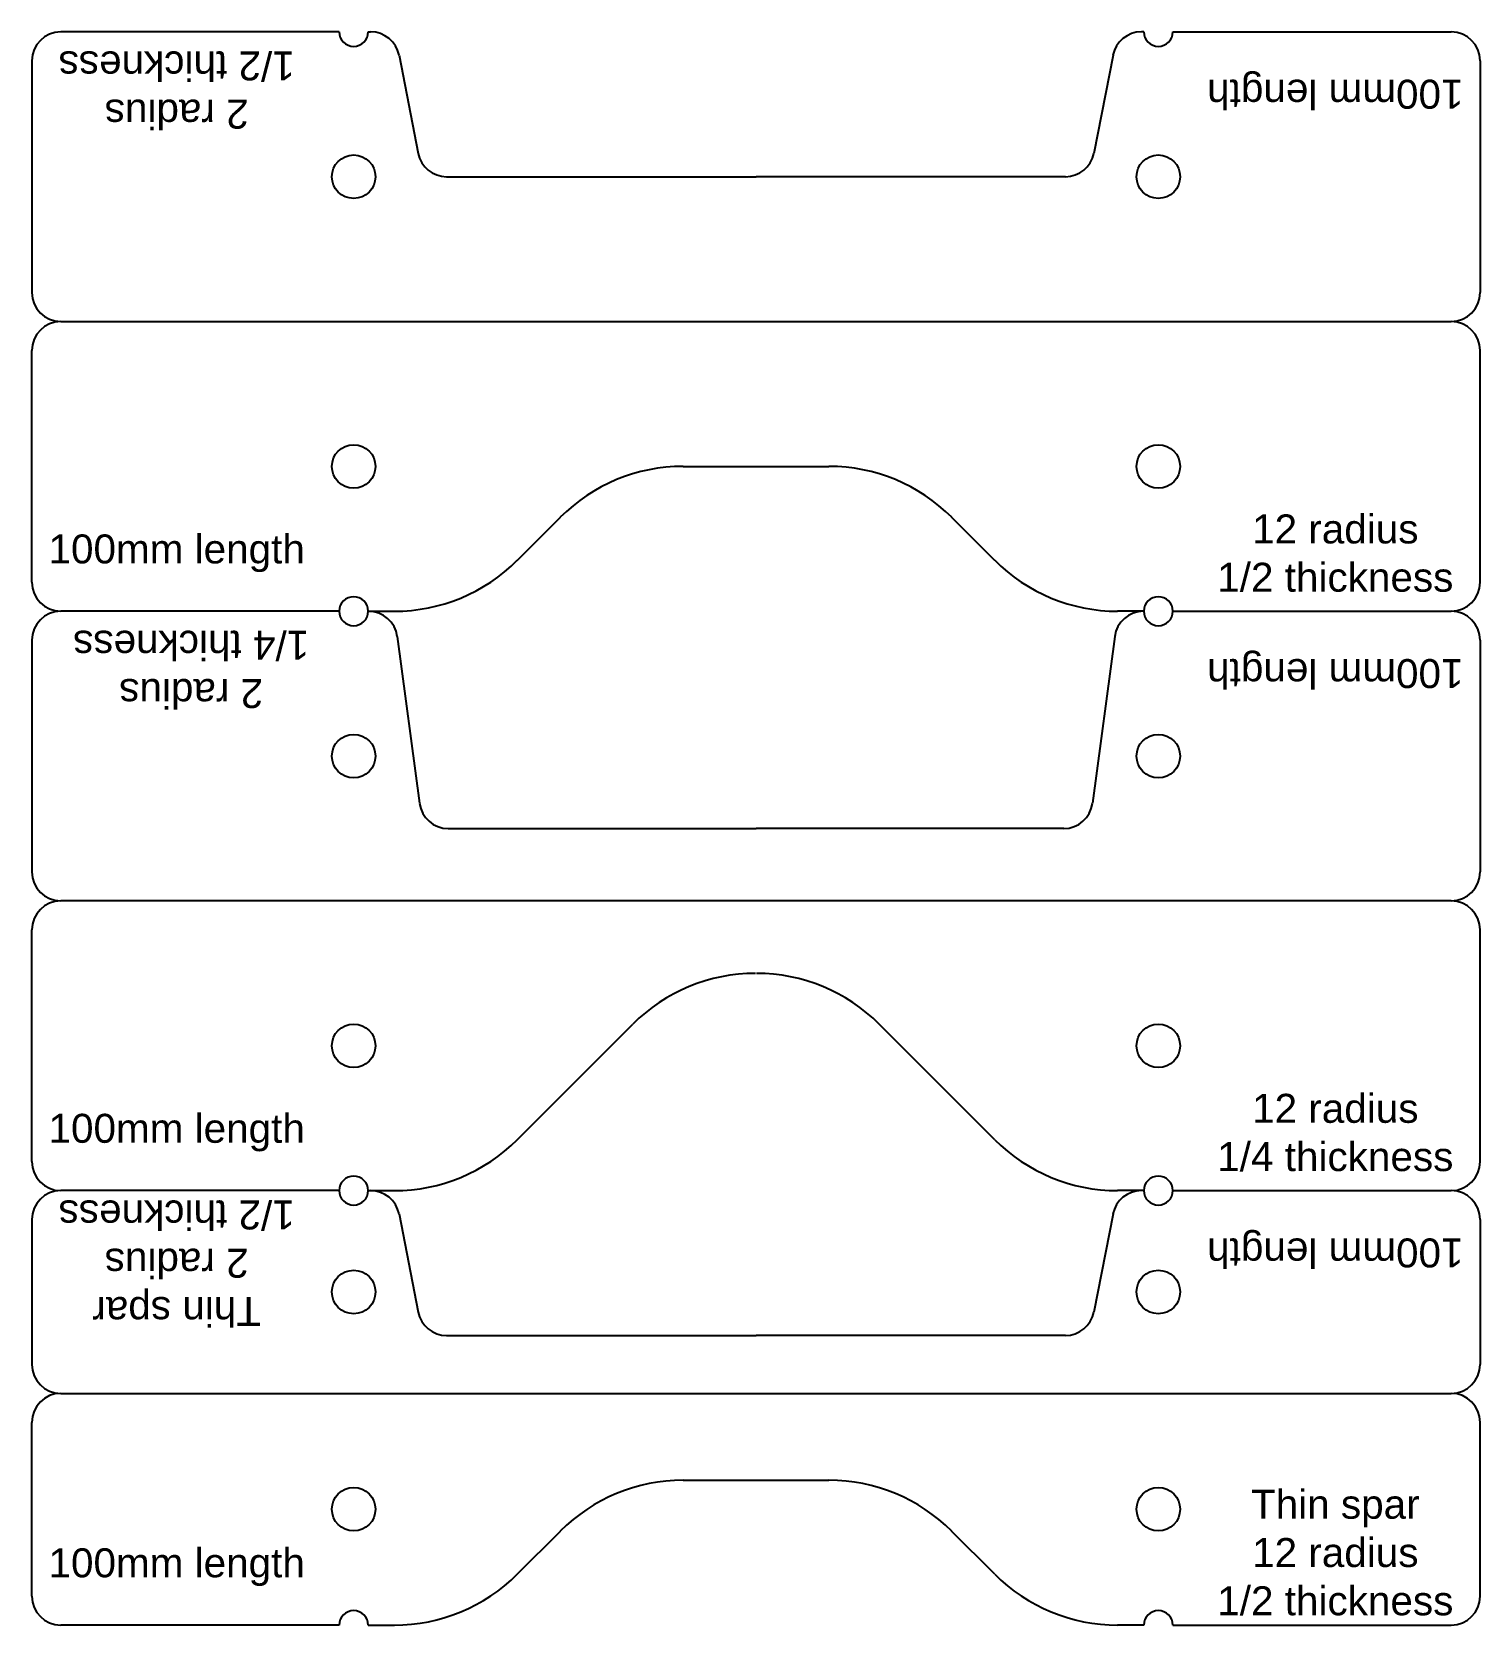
# Model space of a CAD drawing. Header units: millimetres. Extents: x 0 to 100, y -110 to 0.
import ezdxf

# ---------------------------------------------------------------- set-up
doc = ezdxf.new("R2010")
doc.units = ezdxf.units.MM
doc.layers.get('0').update_dxf_attribs({"lineweight": 25, "true_color": 0xffffff})
doc.layers.add('InteriorHoles', color=1, linetype='Continuous', lineweight=25, true_color=0xff0000)
doc.layers.add('text', color=5, linetype='Continuous', lineweight=25, true_color=0x0000ff)
doc.styles.add('textstyle15', font='')
doc.styles.add('textstyle16', font='')
doc.styles.add('textstyle17', font='')
doc.styles.add('textstyle18', font='')
doc.styles.add('textstyle19', font='')
doc.styles.add('textstyle20', font='')
doc.styles.add('textstyle21', font='')
doc.styles.add('textstyle22', font='')
doc.styles.add('textstyle23', font='')
doc.styles.add('textstyle24', font='')
doc.styles.add('textstyle25', font='')
doc.styles.add('textstyle26', font='')
doc.styles.get('textstyle15').set_extended_font_data('Arial')
doc.styles.get('textstyle16').set_extended_font_data('Arial')
doc.styles.get('textstyle17').set_extended_font_data('Arial')
doc.styles.get('textstyle18').set_extended_font_data('Arial')
doc.styles.get('textstyle19').set_extended_font_data('Arial')
doc.styles.get('textstyle20').set_extended_font_data('Arial')
doc.styles.get('textstyle21').set_extended_font_data('Arial')
doc.styles.get('textstyle22').set_extended_font_data('Arial')
doc.styles.get('textstyle23').set_extended_font_data('Arial')
doc.styles.get('textstyle24').set_extended_font_data('Arial')
doc.styles.get('textstyle25').set_extended_font_data('Arial')
doc.styles.get('textstyle26').set_extended_font_data('Arial')

msp = doc.modelspace()

# ---------------------------------------------------------------- linework, layer by layer
for p, q in [((21.22, 0), (2, 0)), ((23.22, 0), (23.39, 0)), ((76.78, 0), (76.61, 0)), ((78.78, 0), (98, 0)), ((0, -2), (0, -18)), ((25.35, -1.61), (26.68, -8.39)), ((74.65, -1.61), (73.32, -8.39)), ((100, -2), (100, -18)), ((28.64, -10), (50, -10)), ((71.36, -10), (50, -10)), ((2, -20), (98, -20)), ((0, -38), (0, -22)), ((100, -38), (100, -22)), ((44.97, -30), (55.03, -30)), ((33.51, -36.49), (36.49, -33.51)), ((66.49, -36.49), (63.51, -33.51)), ((21.22, -40), (2, -40)), ((23.22, -40), (25.03, -40)), ((23.22, -40), (23.25, -40)), ((76.78, -40), (74.97, -40)), ((76.78, -40), (76.75, -40)), ((78.78, -40), (98, -40)), ((25.23, -41.74), (26.77, -53.26)), ((74.77, -41.74), (73.23, -53.26)), ((0, -42), (0, -58)), ((100, -42), (100, -58)), ((28.75, -55), (50, -55)), ((71.25, -55), (50, -55)), ((98, -60), (2, -60)), ((0, -78), (0, -62)), ((100, -78), (100, -62)), ((33.51, -76.49), (41.49, -68.51)), ((66.49, -76.49), (58.51, -68.51)), ((21.22, -80), (2, -80)), ((23.22, -80), (23.39, -80)), ((23.22, -80), (25.03, -80)), ((76.78, -80), (74.97, -80)), ((76.78, -80), (76.61, -80)), ((78.78, -80), (98, -80)), ((0, -82), (0, -92)), ((25.35, -81.61), (26.68, -88.39)), ((74.65, -81.61), (73.32, -88.39)), ((100, -82), (100, -92)), ((28.64, -90), (50, -90)), ((71.36, -90), (50, -90)), ((2, -94), (98, -94)), ((0, -108), (0, -96)), ((100, -108), (100, -96)), ((44.97, -100), (55.03, -100)), ((33.51, -106.49), (36.49, -103.51)), ((66.49, -106.49), (63.51, -103.51)), ((21.22, -110), (2, -110)), ((23.22, -110), (25.03, -110)), ((23.22, -110), (23.25, -110)), ((76.78, -110), (74.97, -110)), ((76.78, -110), (76.75, -110)), ((78.78, -110), (98, -110))]:
    msp.add_line(p, q)
for centre, radius, start, end in [((2, -2), 2, 90, 180), ((22.22, 0), 1, 180, 0), ((23.39, -2), 2, 11.1477, 90), ((77.78, 0), 1, 180, 0), ((98, -2), 2, 0, 90), ((76.61, -2), 2, 90, 168.8523), ((28.64, -8), 2, 191.1477, 270), ((71.36, -8), 2, 270, 348.8523), ((2, -18), 2, 180, 270), ((98, -18), 2, 270, 0), ((2, -22), 2, 90, 180), ((98, -22), 2, 0, 90), ((44.97, -42), 12, 90, 135), ((55.03, -42), 12, 45, 90), ((25.03, -28), 12, 270, 315), ((74.97, -28), 12, 225, 270), ((2, -38), 2, 180, 270), ((98, -38), 2, 270, 0), ((22.22, -40), 1, 0, 180), ((77.78, -40), 1, 0, 180), ((2, -42), 2, 90, 180), ((22.22, -40), 1, 180, 0), ((23.25, -42), 2, 7.5946, 90), ((76.75, -42), 2, 90, 172.4054), ((77.78, -40), 1, 180, 0), ((98, -42), 2, 0, 90), ((28.75, -53), 2, 187.5946, 270), ((71.25, -53), 2, 270, 352.4054), ((2, -58), 2, 180, 270), ((98, -58), 2, 270, 0), ((2, -62), 2, 90, 180), ((98, -62), 2, 0, 90), ((49.97, -77), 12, 90, 135), ((50.03, -77), 12, 45, 90), ((25.03, -68), 12, 270, 315), ((74.97, -68), 12, 225, 270), ((2, -78), 2, 180, 270), ((98, -78), 2, 270, 0), ((22.22, -80), 1, 0, 180), ((77.78, -80), 1, 0, 180), ((2, -82), 2, 90, 180), ((22.22, -80), 1, 180, 0), ((23.39, -82), 2, 11.1477, 90), ((76.61, -82), 2, 90, 168.8523), ((77.78, -80), 1, 180, 0), ((98, -82), 2, 0, 90), ((28.64, -88), 2, 191.1477, 270), ((71.36, -88), 2, 270, 348.8523), ((2, -92), 2, 180, 270), ((98, -92), 2, 270, 0), ((2, -96), 2, 90, 180), ((98, -96), 2, 0, 90), ((44.97, -112), 12, 90, 135), ((55.03, -112), 12, 45, 90), ((25.03, -98), 12, 270, 315), ((74.97, -98), 12, 225, 270), ((2, -108), 2, 180, 270), ((98, -108), 2, 270, 0), ((22.22, -110), 1, 0, 180), ((77.78, -110), 1, 0, 180)]:
    msp.add_arc(centre, radius, start, end)
at = {"layer": 'InteriorHoles'}
for centre in [(22.22, -10), (77.78, -10), (22.22, -30), (77.78, -30), (22.22, -50), (77.78, -50), (22.22, -70), (77.78, -70), (22.22, -87), (77.78, -87), (22.22, -102), (77.78, -102)]:
    msp.add_circle(centre, 1.5, dxfattribs=at)

# ---------------------------------------------------------------- texts
at = {"layer": 'text', "char_height": 2, "attachment_point": 5, "rotation": 180}
for s, insert, style in [('2 radius\\P1/2 thickness', (10, -4), 'textstyle24'), ('100mm length', (90, -4), 'textstyle21'), ('2 radius\\P1/4 thickness', (11, -44), 'textstyle26'), ('100mm length', (90, -44), 'textstyle20'), ('Thin spar\\P2 radius\\P1/2 thickness', (10, -85), 'textstyle25'), ('100mm length', (90, -84), 'textstyle22')]:
    msp.add_mtext(s, dxfattribs=dict(at, insert=insert, style=style))
at = {"layer": 'text', "char_height": 2, "attachment_point": 5}
for s, insert, style in [('12 radius\\P1/2 thickness', (90, -36), 'textstyle15'), ('100mm length', (10, -36), 'textstyle17'), ('12 radius\\P1/4 thickness', (90, -76), 'textstyle23'), ('100mm length', (10, -76), 'textstyle19'), ('Thin spar\\P12 radius\\P1/2 thickness', (90, -105), 'textstyle16'), ('100mm length', (10, -106), 'textstyle18')]:
    msp.add_mtext(s, dxfattribs=dict(at, insert=insert, style=style))

doc.saveas('drawing.dxf')
